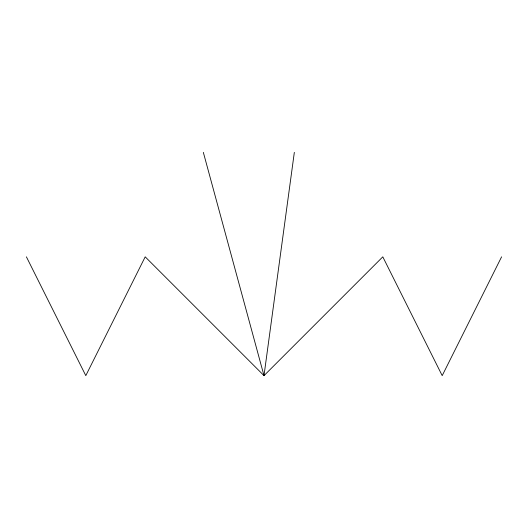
<?xml version="1.0" encoding="UTF-8"?>
<svg xmlns="http://www.w3.org/2000/svg" width="528" height="528" viewBox="0 0 528 528"><rect width="100%" height="100%" fill="white"/><g stroke="black" fill="none" stroke-linecap="round" stroke-linejoin="round"><path stroke-width="0.79" d="M294.334 152.368L264 375.632L145.2 256.832L85.8 375.632L26.4 256.832M501.6 256.832L442.2 375.632L382.8 256.832L264 375.632L203.339 152.368"/></g></svg>
